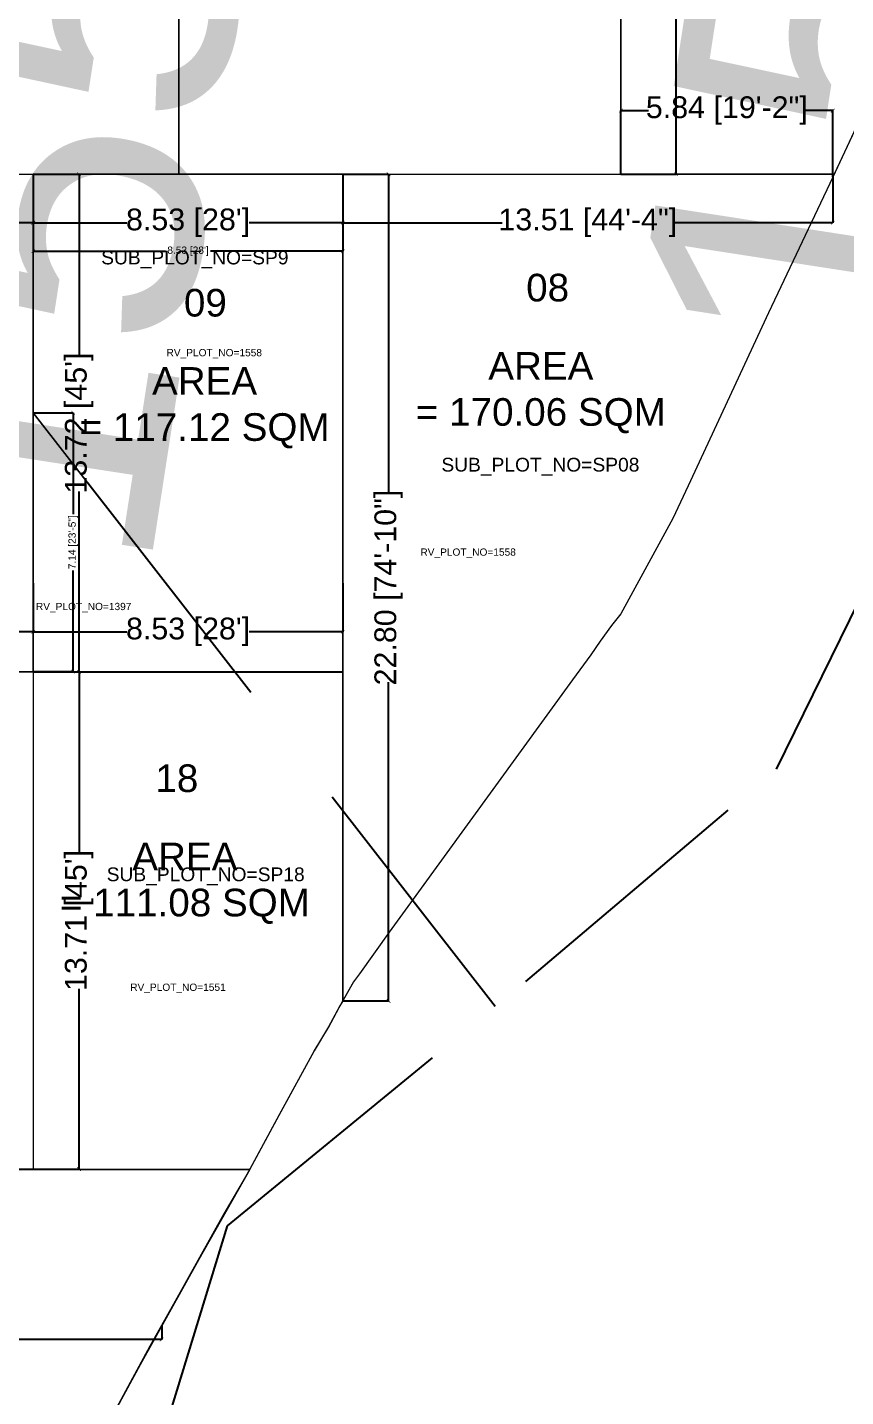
# Model space of a CAD drawing. Header units: metres. Extents: x 205125 to 205418, y -20654 to -20451.
# Drawn here: x 205366.37 to 205388.93, y -20555.09 to -20517.33 of the extents above; entities that cross this region are included whole.
import ezdxf

# ---------------------------------------------------------------- set-up
doc = ezdxf.new("R2010")
doc.units = ezdxf.units.M
doc.header["$MEASUREMENT"] = 0
doc.header["$PDMODE"] = 2
doc.linetypes.add('BORDER2', pattern=[0.875, 0.25, -0.125, 0.25, -0.125, 0, -0.125])
doc.layers.get('0').update_dxf_attribs({"lineweight": 5})
doc.layers.get('Defpoints').update_dxf_attribs({"lineweight": 5})
for name, color, linetype, lineweight in [('A-0-g', 7, 'Continuous', 5), ('INTERNAL_ROADS_RESIDENTIAL', 7, 'Continuous', 5), ('LAND_BOUNDARY', 7, 'Continuous', 5), ('Layer1', 7, 'Continuous', 5), ('SUB_PLOT_10', 7, 'Continuous', 5), ('SUB_PLOT_10_RV_PLOT_2', 7, 'Continuous', 5), ('SUB_PLOT_17', 7, 'Continuous', 5), ('SUB_PLOT_17_RV_PLOT_1', 7, 'Continuous', 5), ('SUB_PLOT_18', 7, 'Continuous', 5), ('SUB_PLOT_18_RV_PLOT_1', 7, 'Continuous', 5), ('SUB_PLOT_7', 7, 'Continuous', 5), ('SUB_PLOT_75', 7, 'Continuous', 5), ('SUB_PLOT_75_RV_PLOT_1', 7, 'Continuous', 5), ('SUB_PLOT_77', 7, 'Continuous', 5), ('SUB_PLOT_77_RV_PLOT_1', 7, 'Continuous', 5), ('SUB_PLOT_79', 7, 'Continuous', 5), ('SUB_PLOT_79_RV_PLOT_1', 7, 'Continuous', 5), ('SUB_PLOT_7_RV_PLOT_2', 7, 'Continuous', 5), ('SUB_PLOT_8', 7, 'Continuous', 5), ('SUB_PLOT_8_RV_PLOT_2', 7, 'Continuous', 5), ('SUB_PLOT_9', 7, 'Continuous', 5), ('SUB_PLOT_9_RV_PLOT_1', 7, 'Continuous', 5), ('SUB_PLOT_9_RV_PLOT_2', 7, 'Continuous', 5)]:
    doc.layers.add(name, color=color, linetype=linetype, lineweight=lineweight)
doc.styles.add('Arial', font='swissl.ttf')
doc.dimstyles.new('meter', dxfattribs={"dimtxt": 0.2, "dimasz": 0.1, "dimexe": 0, "dimexo": 0, "dimgap": 0.09, "dimtad": 0, "dimzin": 0, "dimdsep": 46, "dimtxsty": 'Arial', "dimblk": 'ARCHTICK', "dimcen": 7.09, "dimclrd": 23, "dimclre": 23, "dimclrt": 75, "dimadec": 0, "dimazin": 0, "dimtfac": 1, "dimtofl": 0, "dimtmove": 1, "dimatfit": 3, "dimldrblk": 'OPEN90', "dimfxl": 1, "dimtolj": 1, "dimtzin": 0, "dimarcsym": 0})

# ---------------------------------------------------------------- blocks, each defined once
blk = doc.blocks.new('_ArchTick')
at = {"color": 0, "const_width": 0.15}
blk.add_lwpolyline([(-0.5, -0.5), (0.5, 0.5)], dxfattribs=at)
blk = doc.blocks.new('*D80')
at = {"color": 23, "linetype": 'Continuous', "lineweight": -2, "ltscale": 0.5, "transparency": 16777216}
for p, q in [((205357.996, -20521.376), (205357.996, -20522.713)), ((205366.53, -20521.376), (205366.53, -20522.713)), ((205357.996, -20522.713), (205360.575, -20522.713)), ((205366.53, -20522.713), (205363.952, -20522.713))]:
    blk.add_line(p, q, dxfattribs=at)
at = {"layer": 'Defpoints', "color": 0, "ltscale": 0.5, "transparency": 16777216}
for p in [(205357.996, -20521.376), (205366.53, -20521.376), (205366.53, -20522.713)]:
    blk.add_point(p, dxfattribs=at)
at = {"color": 23, "lineweight": -2, "ltscale": 0.5, "transparency": 16777216, "xscale": 0.1, "yscale": 0.1, "zscale": 0.1, "rotation": 180}
blk.add_blockref('_ArchTick', (205357.996, -20522.713), dxfattribs=at)
at = {"color": 23, "lineweight": -2, "ltscale": 0.5, "transparency": 16777216, "xscale": 0.1, "yscale": 0.1, "zscale": 0.1}
blk.add_blockref('_ArchTick', (205366.53, -20522.713), dxfattribs=at)
at = {"color": 75, "ltscale": 0.5, "transparency": 16777216, "insert": (205362.263, -20522.713), "char_height": 0.6, "attachment_point": 5, "style": 'Arial'}
blk.add_mtext("\\A1;8.53 [28']", dxfattribs=at)
blk = doc.blocks.new('_Open90')
at = {"layer": 'A-0-g', "color": 0, "lineweight": -2}
for p, q in [((0, 0), (-1, 0)), ((-0.5, 0.5), (0, 0)), ((0, 0), (-0.5, -0.5))]:
    blk.add_line(p, q, dxfattribs=at)
blk = doc.blocks.new('*D81')
at = {"color": 23, "linetype": 'Continuous', "lineweight": -2, "ltscale": 0.5, "transparency": 16777216}
for p, q in [((205366.53, -20521.376), (205366.53, -20522.713)), ((205375.064, -20521.376), (205375.064, -20522.713)), ((205366.53, -20522.713), (205369.109, -20522.713)), ((205375.064, -20522.713), (205372.486, -20522.713))]:
    blk.add_line(p, q, dxfattribs=at)
at = {"layer": 'Defpoints', "color": 0, "ltscale": 0.5, "transparency": 16777216}
for p in [(205366.53, -20521.376), (205375.064, -20521.376), (205375.064, -20522.713)]:
    blk.add_point(p, dxfattribs=at)
at = {"color": 23, "lineweight": -2, "ltscale": 0.5, "transparency": 16777216, "xscale": 0.1, "yscale": 0.1, "zscale": 0.1, "rotation": 180}
blk.add_blockref('_ArchTick', (205366.53, -20522.713), dxfattribs=at)
at = {"color": 23, "lineweight": -2, "ltscale": 0.5, "transparency": 16777216, "xscale": 0.1, "yscale": 0.1, "zscale": 0.1}
blk.add_blockref('_ArchTick', (205375.064, -20522.713), dxfattribs=at)
at = {"color": 75, "ltscale": 0.5, "transparency": 16777216, "insert": (205370.797, -20522.713), "char_height": 0.6, "attachment_point": 5, "style": 'Arial'}
blk.add_mtext("\\A1;8.53 [28']", dxfattribs=at)
blk = doc.blocks.new('*D82')
at = {"layer": 'Defpoints', "color": 0, "ltscale": 0.5, "transparency": 16777216}
for p in [(205366.53, -20521.376), (205366.53, -20535.1), (205367.792, -20535.1)]:
    blk.add_point(p, dxfattribs=at)
at = {"layer": 'SUB_PLOT_9', "color": 23, "linetype": 'Continuous', "lineweight": -2, "ltscale": 0.5, "transparency": 16777216}
for p, q in [((205366.53, -20521.376), (205367.792, -20521.376)), ((205367.792, -20521.376), (205367.792, -20526.349)), ((205367.792, -20535.1), (205367.792, -20530.126)), ((205366.53, -20535.1), (205367.792, -20535.1))]:
    blk.add_line(p, q, dxfattribs=at)
at = {"layer": 'SUB_PLOT_9', "color": 23, "lineweight": -2, "ltscale": 0.5, "transparency": 16777216, "xscale": 0.1, "yscale": 0.1, "zscale": 0.1}
for p, rotation in [((205367.792, -20521.376), 90), ((205367.792, -20535.1), 270)]:
    blk.add_blockref('_ArchTick', p, dxfattribs=dict(at, rotation=rotation))
at = {"layer": 'SUB_PLOT_9', "color": 75, "ltscale": 0.5, "transparency": 16777216, "insert": (205367.792, -20528.238), "char_height": 0.6, "attachment_point": 5, "rotation": 90, "style": 'Arial'}
blk.add_mtext("\\A1;13.72 [45']", dxfattribs=at)
blk = doc.blocks.new('*D83')
at = {"color": 23, "linetype": 'Continuous', "lineweight": -2, "ltscale": 0.5, "transparency": 16777216}
for p, q in [((205375.064, -20521.376), (205375.064, -20522.713)), ((205388.573, -20521.376), (205388.573, -20522.713)), ((205375.064, -20522.713), (205379.459, -20522.713)), ((205388.573, -20522.713), (205384.178, -20522.713))]:
    blk.add_line(p, q, dxfattribs=at)
at = {"layer": 'Defpoints', "color": 0, "ltscale": 0.5, "transparency": 16777216}
for p in [(205375.064, -20521.376), (205388.573, -20521.376), (205388.573, -20522.713)]:
    blk.add_point(p, dxfattribs=at)
at = {"color": 23, "lineweight": -2, "ltscale": 0.5, "transparency": 16777216, "xscale": 0.1, "yscale": 0.1, "zscale": 0.1, "rotation": 180}
blk.add_blockref('_ArchTick', (205375.064, -20522.713), dxfattribs=at)
at = {"color": 23, "lineweight": -2, "ltscale": 0.5, "transparency": 16777216, "xscale": 0.1, "yscale": 0.1, "zscale": 0.1}
blk.add_blockref('_ArchTick', (205388.573, -20522.713), dxfattribs=at)
at = {"color": 75, "ltscale": 0.5, "transparency": 16777216, "insert": (205381.819, -20522.713), "char_height": 0.6, "attachment_point": 5, "style": 'Arial'}
blk.add_mtext('\\A1;13.51 [44\'-4"]', dxfattribs=at)
blk = doc.blocks.new('*D84')
at = {"layer": 'Defpoints', "color": 0, "ltscale": 0.5, "transparency": 16777216}
for p in [(205375.064, -20521.376), (205375.064, -20544.172), (205376.326, -20544.172)]:
    blk.add_point(p, dxfattribs=at)
at = {"layer": 'SUB_PLOT_8', "color": 23, "linetype": 'Continuous', "lineweight": -2, "ltscale": 0.5, "transparency": 16777216}
for p, q in [((205375.064, -20521.376), (205376.326, -20521.376)), ((205376.326, -20521.376), (205376.326, -20530.168)), ((205376.326, -20544.172), (205376.326, -20535.38)), ((205375.064, -20544.172), (205376.326, -20544.172))]:
    blk.add_line(p, q, dxfattribs=at)
at = {"layer": 'SUB_PLOT_8', "color": 23, "lineweight": -2, "ltscale": 0.5, "transparency": 16777216, "xscale": 0.1, "yscale": 0.1, "zscale": 0.1}
for p, rotation in [((205376.326, -20521.376), 90), ((205376.326, -20544.172), 270)]:
    blk.add_blockref('_ArchTick', p, dxfattribs=dict(at, rotation=rotation))
at = {"layer": 'SUB_PLOT_8', "color": 75, "ltscale": 0.5, "transparency": 16777216, "insert": (205376.326, -20532.774), "char_height": 0.6, "attachment_point": 5, "rotation": 90, "style": 'Arial'}
blk.add_mtext('\\A1;22.80 [74\'-10"]', dxfattribs=at)
blk = doc.blocks.new('*D91')
at = {"color": 23, "linetype": 'Continuous', "lineweight": -2, "ltscale": 0.5, "transparency": 16777216}
for p, q in [((205357.996, -20532.657), (205357.996, -20533.994)), ((205366.53, -20532.657), (205366.53, -20533.994)), ((205357.996, -20533.994), (205360.575, -20533.994)), ((205366.53, -20533.994), (205363.952, -20533.994))]:
    blk.add_line(p, q, dxfattribs=at)
at = {"layer": 'Defpoints', "color": 0, "ltscale": 0.5, "transparency": 16777216}
for p in [(205357.996, -20532.657), (205366.53, -20532.657), (205366.53, -20533.994)]:
    blk.add_point(p, dxfattribs=at)
at = {"color": 23, "lineweight": -2, "ltscale": 0.5, "transparency": 16777216, "xscale": 0.1, "yscale": 0.1, "zscale": 0.1, "rotation": 180}
blk.add_blockref('_ArchTick', (205357.996, -20533.994), dxfattribs=at)
at = {"color": 23, "lineweight": -2, "ltscale": 0.5, "transparency": 16777216, "xscale": 0.1, "yscale": 0.1, "zscale": 0.1}
blk.add_blockref('_ArchTick', (205366.53, -20533.994), dxfattribs=at)
at = {"color": 75, "ltscale": 0.5, "transparency": 16777216, "insert": (205362.263, -20533.994), "char_height": 0.6, "attachment_point": 5, "style": 'Arial'}
blk.add_mtext("\\A1;8.53 [28']", dxfattribs=at)
blk = doc.blocks.new('*D93')
at = {"color": 23, "linetype": 'Continuous', "lineweight": -2, "ltscale": 0.5, "transparency": 16777216}
for p, q in [((205366.53, -20532.657), (205366.53, -20533.994)), ((205375.064, -20532.657), (205375.064, -20533.994)), ((205366.53, -20533.994), (205369.109, -20533.994)), ((205375.064, -20533.994), (205372.486, -20533.994))]:
    blk.add_line(p, q, dxfattribs=at)
at = {"layer": 'Defpoints', "color": 0, "ltscale": 0.5, "transparency": 16777216}
for p in [(205366.53, -20532.657), (205375.064, -20532.657), (205375.064, -20533.994)]:
    blk.add_point(p, dxfattribs=at)
at = {"color": 23, "lineweight": -2, "ltscale": 0.5, "transparency": 16777216, "xscale": 0.1, "yscale": 0.1, "zscale": 0.1, "rotation": 180}
blk.add_blockref('_ArchTick', (205366.53, -20533.994), dxfattribs=at)
at = {"color": 23, "lineweight": -2, "ltscale": 0.5, "transparency": 16777216, "xscale": 0.1, "yscale": 0.1, "zscale": 0.1}
blk.add_blockref('_ArchTick', (205375.064, -20533.994), dxfattribs=at)
at = {"color": 75, "ltscale": 0.5, "transparency": 16777216, "insert": (205370.797, -20533.994), "char_height": 0.6, "attachment_point": 5, "style": 'Arial'}
blk.add_mtext("\\A1;8.53 [28']", dxfattribs=at)
blk = doc.blocks.new('*D94')
at = {"layer": 'Defpoints', "color": 0, "ltscale": 0.5, "transparency": 16777216}
for p in [(205366.53, -20535.1), (205366.53, -20548.81), (205367.792, -20548.81)]:
    blk.add_point(p, dxfattribs=at)
at = {"layer": 'SUB_PLOT_18', "color": 23, "linetype": 'Continuous', "lineweight": -2, "ltscale": 0.5, "transparency": 16777216}
for p, q in [((205366.53, -20535.1), (205367.792, -20535.1)), ((205367.792, -20535.1), (205367.792, -20540.066)), ((205367.792, -20548.81), (205367.792, -20543.843)), ((205366.53, -20548.81), (205367.792, -20548.81))]:
    blk.add_line(p, q, dxfattribs=at)
at = {"layer": 'SUB_PLOT_18', "color": 23, "lineweight": -2, "ltscale": 0.5, "transparency": 16777216, "xscale": 0.1, "yscale": 0.1, "zscale": 0.1}
for p, rotation in [((205367.792, -20535.1), 90), ((205367.792, -20548.81), 270)]:
    blk.add_blockref('_ArchTick', p, dxfattribs=dict(at, rotation=rotation))
at = {"layer": 'SUB_PLOT_18', "color": 75, "ltscale": 0.5, "transparency": 16777216, "insert": (205367.792, -20541.955), "char_height": 0.6, "attachment_point": 5, "rotation": 90, "style": 'Arial'}
blk.add_mtext("\\A1;13.71 [45']", dxfattribs=at)
blk = doc.blocks.new('*D132')
at = {"layer": 'Defpoints', "color": 0, "ltscale": 0.5, "transparency": 16777216}
for p in [(205382.731, -20492.149), (205384.253, -20492.149), (205382.731, -20521.376)]:
    blk.add_point(p, dxfattribs=at)
at = {"layer": 'SUB_PLOT_7', "color": 23, "linetype": 'Continuous', "lineweight": -2, "ltscale": 0.5, "transparency": 16777216}
for p, q in [((205382.731, -20492.149), (205384.253, -20492.149)), ((205384.253, -20492.149), (205384.253, -20504.156)), ((205384.253, -20521.376), (205384.253, -20509.369)), ((205382.731, -20521.376), (205384.253, -20521.376))]:
    blk.add_line(p, q, dxfattribs=at)
at = {"layer": 'SUB_PLOT_7', "color": 23, "lineweight": -2, "ltscale": 0.5, "transparency": 16777216, "xscale": 0.1, "yscale": 0.1, "zscale": 0.1}
for p, rotation in [((205384.253, -20492.149), 90), ((205384.253, -20521.376), 270)]:
    blk.add_blockref('_ArchTick', p, dxfattribs=dict(at, rotation=rotation))
at = {"layer": 'SUB_PLOT_7', "color": 75, "ltscale": 0.5, "transparency": 16777216, "insert": (205384.253, -20506.762), "char_height": 0.6, "attachment_point": 5, "rotation": 90, "style": 'Arial'}
blk.add_mtext('\\A1;29.23 [95\'-11"]', dxfattribs=at)
blk = doc.blocks.new('*D133')
at = {"color": 23, "linetype": 'Continuous', "lineweight": -2, "ltscale": 0.5, "transparency": 16777216}
for p, q in [((205382.731, -20521.376), (205382.731, -20519.619)), ((205382.731, -20519.619), (205383.492, -20519.619)), ((205388.573, -20519.619), (205387.812, -20519.619)), ((205388.573, -20521.457), (205388.573, -20519.619))]:
    blk.add_line(p, q, dxfattribs=at)
at = {"layer": 'Defpoints', "color": 0, "ltscale": 0.5, "transparency": 16777216}
for p in [(205388.573, -20519.619), (205382.731, -20521.376), (205388.573, -20521.457)]:
    blk.add_point(p, dxfattribs=at)
at = {"color": 23, "lineweight": -2, "ltscale": 0.5, "transparency": 16777216, "xscale": 0.1, "yscale": 0.1, "zscale": 0.1, "rotation": 180}
blk.add_blockref('_ArchTick', (205382.731, -20519.619), dxfattribs=at)
at = {"color": 23, "lineweight": -2, "ltscale": 0.5, "transparency": 16777216, "xscale": 0.1, "yscale": 0.1, "zscale": 0.1}
blk.add_blockref('_ArchTick', (205388.573, -20519.619), dxfattribs=at)
at = {"color": 75, "ltscale": 0.5, "transparency": 16777216, "insert": (205385.652, -20519.619), "char_height": 0.6, "attachment_point": 5, "style": 'Arial'}
blk.add_mtext('\\A1;5.84 [19\'-2"]', dxfattribs=at)
blk = doc.blocks.new('sdfd')
at = {"color": 241, "linetype": 'BORDER2', "lineweight": 25, "ltscale": 2}
for points in [[(205527.6466, -20581.7801), (205527.8343, -20582.1166), (205527.8411, -20582.5993), (205528.2898, -20583.7799), (205528.3741, -20585.302), (205530.5586, -20586.253), (205531.0706, -20586.7057), (205532.0385, -20586.9982), (205532.3994, -20587.0503), (205532.9406, -20587.5353), (205533.4083, -20587.9416), (205534.5824, -20588.3073), (205535.6493, -20588.2023), (205535.6577, -20589.5695), (205536.7368, -20589.5542)], [(205532.8853, -20587.4858), (205534.5328, -20585.74), (205535.0416, -20585.5103), (205536.4805, -20585.7859)]]:
    blk.add_lwpolyline(points, dxfattribs=at)
at = {"linetype": 'BORDER2', "lineweight": 25, "ltscale": 500, "char_height": 0.54475, "width": 8.462144, "attachment_point": 2, "style": 'Arial'}
for s, insert in [('1558', (205534.4263, -20586.1721)), ('1560', (205535.0112, -20587.5535))]:
    blk.add_mtext(s, dxfattribs=dict(at, insert=insert))
blk = doc.blocks.new('*D213')
at = {"layer": 'Defpoints', "color": 0, "ltscale": 0.5, "transparency": 16777216}
for p in [(205366.53, -20521.376), (205375.064, -20521.376), (205375.064, -20523.5)]:
    blk.add_point(p, dxfattribs=at)
at = {"layer": 'SUB_PLOT_9_RV_PLOT_1', "color": 23, "lineweight": -2, "ltscale": 0.5, "transparency": 16777216}
for p, q in [((205366.53, -20521.376), (205366.53, -20523.5)), ((205375.064, -20521.376), (205375.064, -20523.5)), ((205366.53, -20523.5), (205370.175, -20523.5)), ((205375.064, -20523.5), (205371.42, -20523.5))]:
    blk.add_line(p, q, dxfattribs=at)
at = {"layer": 'SUB_PLOT_9_RV_PLOT_1', "color": 23, "lineweight": -2, "ltscale": 0.5, "transparency": 16777216, "xscale": 0.1, "yscale": 0.1, "zscale": 0.1, "rotation": 180}
blk.add_blockref('_ArchTick', (205366.53, -20523.5), dxfattribs=at)
at = {"layer": 'SUB_PLOT_9_RV_PLOT_1', "color": 23, "lineweight": -2, "ltscale": 0.5, "transparency": 16777216, "xscale": 0.1, "yscale": 0.1, "zscale": 0.1}
blk.add_blockref('_ArchTick', (205375.064, -20523.5), dxfattribs=at)
at = {"layer": 'SUB_PLOT_9_RV_PLOT_1', "color": 75, "ltscale": 0.5, "transparency": 16777216, "insert": (205370.797, -20523.5), "char_height": 0.2, "attachment_point": 5, "style": 'Arial'}
blk.add_mtext("\\A1;8.53 [28']", dxfattribs=at)
blk = doc.blocks.new('*D217')
at = {"layer": 'Defpoints', "color": 0, "ltscale": 0.5, "transparency": 16777216}
for p in [(205366.53, -20527.954), (205366.53, -20535.093), (205367.63, -20535.093)]:
    blk.add_point(p, dxfattribs=at)
at = {"layer": 'SUB_PLOT_9_RV_PLOT_2', "color": 23, "lineweight": -2, "ltscale": 0.5, "transparency": 16777216}
for p, q in [((205366.53, -20527.954), (205367.63, -20527.954)), ((205367.63, -20527.954), (205367.63, -20530.746)), ((205367.63, -20535.093), (205367.63, -20532.301)), ((205366.53, -20535.093), (205367.63, -20535.093))]:
    blk.add_line(p, q, dxfattribs=at)
at = {"layer": 'SUB_PLOT_9_RV_PLOT_2', "color": 23, "lineweight": -2, "ltscale": 0.5, "transparency": 16777216, "xscale": 0.1, "yscale": 0.1, "zscale": 0.1}
for p, rotation in [((205367.63, -20527.954), 90), ((205367.63, -20535.093), 270)]:
    blk.add_blockref('_ArchTick', p, dxfattribs=dict(at, rotation=rotation))
at = {"layer": 'SUB_PLOT_9_RV_PLOT_2', "color": 75, "ltscale": 0.5, "transparency": 16777216, "insert": (205367.63, -20531.524), "char_height": 0.2, "attachment_point": 5, "rotation": 90, "style": 'Arial'}
blk.add_mtext('\\A1;7.14 [23\'-5"]', dxfattribs=at)
blk = doc.blocks.new('*D236')
at = {"layer": 'Defpoints', "color": 0, "ltscale": 0.5, "transparency": 16777216}
for p in [(205324.502, -20552.503), (205370.07, -20553.115), (205324.502, -20553.512)]:
    blk.add_point(p, dxfattribs=at)
at = {"layer": 'INTERNAL_ROADS_RESIDENTIAL', "color": 23, "lineweight": -2, "ltscale": 0.5, "transparency": 16777216}
for p, q in [((205324.502, -20552.503), (205324.502, -20553.512)), ((205370.07, -20553.115), (205370.07, -20553.512)), ((205324.502, -20553.512), (205346.358, -20553.512)), ((205370.07, -20553.512), (205348.214, -20553.512))]:
    blk.add_line(p, q, dxfattribs=at)
at = {"layer": 'INTERNAL_ROADS_RESIDENTIAL', "color": 23, "lineweight": -2, "ltscale": 0.5, "transparency": 16777216, "xscale": 0.1, "yscale": 0.1, "zscale": 0.1, "rotation": 180}
blk.add_blockref('_ArchTick', (205324.502, -20553.512), dxfattribs=at)
at = {"layer": 'INTERNAL_ROADS_RESIDENTIAL', "color": 23, "lineweight": -2, "ltscale": 0.5, "transparency": 16777216, "xscale": 0.1, "yscale": 0.1, "zscale": 0.1}
blk.add_blockref('_ArchTick', (205370.07, -20553.512), dxfattribs=at)
at = {"layer": 'INTERNAL_ROADS_RESIDENTIAL', "color": 75, "ltscale": 0.5, "transparency": 16777216, "insert": (205347.286, -20553.512), "char_height": 0.2, "attachment_point": 5, "style": 'Arial'}
blk.add_mtext('\\A1;45.57 [149\'-6"]', dxfattribs=at)

msp = doc.modelspace()

# ---------------------------------------------------------------- linework, layer by layer
for p, q in [((205382.731, -20492.149), (205382.731, -20521.376)), ((205332.39, -20521.376), (205388.611, -20521.376)), ((205366.53, -20521.376), (205366.53, -20548.81)), ((205375.064, -20521.376), (205375.064, -20544.172)), ((205332.39, -20535.1), (205375.064, -20535.1)), ((205332.39, -20548.81), (205372.499, -20548.81))]:
    msp.add_line(p, q)
at = {"ltscale": 0.5}
msp.add_lwpolyline([(205357.996, -20535.1), (205366.53, -20535.1), (205366.53, -20548.81), (205357.996, -20548.81)], close=True, dxfattribs=at)
at = {"layer": 'LAND_BOUNDARY', "color": 7, "ltscale": 2}
msp.add_lwpolyline([(205389.786, -20518.857), (205388.573, -20521.457), (205386.798, -20525.198), (205384.584, -20529.971), (205384.162, -20530.873), (205382.73, -20533.495), (205382.47, -20533.824), (205382.157, -20534.253), (205381.898, -20534.629), (205381.401, -20535.319), (205377.076, -20541.267), (205376.339, -20542.28), (205375.525, -20543.427), (205375.355, -20543.646), (205374.968, -20544.345), (205374.665, -20544.889), (205374.271, -20545.549), (205373.312, -20547.313), (205372.444, -20548.91), (205371.787, -20550.046), (205370.393, -20552.536), (205369.746, -20553.694), (205369.199, -20554.695), (205367.682, -20557.513)], dxfattribs=at)
at = {"layer": 'SUB_PLOT_10', "color": 6, "ltscale": 0.5}
msp.add_lwpolyline([(205357.996, -20521.376), (205366.53, -20521.376), (205366.53, -20535.1), (205357.996, -20535.1)], close=True, dxfattribs=at)
at = {"layer": 'SUB_PLOT_10_RV_PLOT_2', "color": 1, "ltscale": 0.5}
msp.add_lwpolyline([(205362.263, -20521.376), (205366.53, -20521.376), (205366.53, -20535.1), (205362.263, -20535.1)], close=True, dxfattribs=at)
at = {"layer": 'SUB_PLOT_17', "color": 6, "ltscale": 0.5}
msp.add_lwpolyline([(205357.996, -20535.1), (205366.53, -20535.1), (205366.53, -20548.824), (205357.996, -20548.824)], close=True, dxfattribs=at)
at = {"layer": 'SUB_PLOT_17_RV_PLOT_1', "color": 1, "ltscale": 0.5}
msp.add_lwpolyline([(205357.996, -20535.1), (205366.53, -20535.1), (205366.53, -20548.824), (205357.996, -20548.824)], close=True, dxfattribs=at)
at = {"layer": 'SUB_PLOT_18', "color": 6, "ltscale": 0.5}
msp.add_lwpolyline([(205372.499, -20548.824), (205373.312, -20547.327), (205374.271, -20545.563), (205374.665, -20544.903), (205374.968, -20544.359), (205375.064, -20544.186), (205375.064, -20544.186), (205375.064, -20535.114), (205366.53, -20535.114), (205366.53, -20548.824)], close=True, dxfattribs=at)
at = {"layer": 'SUB_PLOT_18_RV_PLOT_1', "color": 1, "ltscale": 0.5}
msp.add_lwpolyline([(205372.499, -20548.824), (205373.312, -20547.327), (205374.271, -20545.563), (205374.665, -20544.903), (205374.968, -20544.359), (205375.064, -20544.186), (205375.064, -20544.186), (205375.064, -20535.114), (205366.53, -20535.114), (205366.53, -20548.824)], close=True, dxfattribs=at)
at = {"layer": 'SUB_PLOT_7', "color": 10, "ltscale": 0.5}
msp.add_lwpolyline([(205389.18, -20520.157), (205388.611, -20521.376), (205382.731, -20521.376), (205382.731, -20492.149), (205384.007, -20492.076), (205385.429, -20491.994), (205386.854, -20492.053), (205388.278, -20492.111), (205390.691, -20492.174)], dxfattribs=at)
at = {"layer": 'SUB_PLOT_75', "color": 1, "ltscale": 0.5}
msp.add_lwpolyline([(205382.731, -20521.376), (205382.731, -20509.186), (205370.539, -20509.186), (205370.539, -20521.376)], close=True, dxfattribs=at)
at = {"layer": 'SUB_PLOT_75_RV_PLOT_1', "color": 1, "ltscale": 0.5}
msp.add_lwpolyline([(205382.731, -20521.377), (205382.731, -20509.187), (205370.539, -20509.187), (205370.539, -20521.377)], close=True, dxfattribs=at)
at = {"layer": 'SUB_PLOT_77', "color": 1, "ltscale": 0.5}
msp.add_lwpolyline([(205332.39, -20521.376), (205370.539, -20521.376), (205370.539, -20509.186), (205332.39, -20509.186)], close=True, dxfattribs=at)
at = {"layer": 'SUB_PLOT_77_RV_PLOT_1', "color": 1, "ltscale": 0.5}
msp.add_lwpolyline([(205370.539, -20521.376), (205370.539, -20509.186), (205355.641, -20509.186), (205357.701, -20516.605), (205361.412, -20521.376)], close=True, dxfattribs=at)
at = {"layer": 'SUB_PLOT_79', "color": 1, "ltscale": 0.5}
msp.add_lwpolyline([(205372.499, -20548.81), (205371.09, -20551.291), (205369.473, -20554.195), (205368.441, -20556.104), (205367.44, -20557.954), (205332.39, -20557.954), (205332.39, -20548.81)], close=True, dxfattribs=at)
at = {"layer": 'SUB_PLOT_79_RV_PLOT_1', "color": 1, "ltscale": 0.5}
msp.add_lwpolyline([(205372.499, -20548.824), (205371.09, -20551.305), (205369.473, -20554.209), (205368.441, -20556.118), (205367.44, -20557.968), (205332.39, -20557.968), (205332.39, -20548.824)], close=True, dxfattribs=at)
at = {"layer": 'SUB_PLOT_7_RV_PLOT_2', "color": 1, "ltscale": 0.5}
msp.add_lwpolyline([(205389.18, -20520.157), (205388.611, -20521.376), (205382.731, -20521.376), (205382.731, -20492.149), (205384.007, -20492.076), (205385.429, -20491.994), (205386.854, -20492.053), (205388.278, -20492.111), (205390.691, -20492.174)], dxfattribs=at)
at = {"layer": 'SUB_PLOT_8', "color": 6, "ltscale": 0.5}
msp.add_lwpolyline([(205388.611, -20521.376), (205388.573, -20521.457), (205386.798, -20525.198), (205384.584, -20529.971), (205384.162, -20530.873), (205382.73, -20533.495), (205382.47, -20533.824), (205382.157, -20534.253), (205381.898, -20534.629), (205381.401, -20535.319), (205377.076, -20541.267), (205376.339, -20542.28), (205375.525, -20543.427), (205375.355, -20543.646), (205375.064, -20544.172), (205375.064, -20521.376)], close=True, dxfattribs=at)
at = {"layer": 'SUB_PLOT_8_RV_PLOT_2', "color": 1, "ltscale": 0.5}
msp.add_lwpolyline([(205388.611, -20521.376), (205388.573, -20521.457), (205386.798, -20525.198), (205384.584, -20529.971), (205384.162, -20530.873), (205382.73, -20533.495), (205382.47, -20533.824), (205382.157, -20534.253), (205381.898, -20534.629), (205381.401, -20535.319), (205377.076, -20541.267), (205376.339, -20542.28), (205375.525, -20543.427), (205375.355, -20543.646), (205375.064, -20544.172), (205375.064, -20521.376)], close=True, dxfattribs=at)
at = {"layer": 'SUB_PLOT_9', "color": 6, "ltscale": 0.5}
msp.add_lwpolyline([(205366.53, -20521.376), (205375.064, -20521.376), (205375.064, -20535.1), (205366.53, -20535.1)], close=True, dxfattribs=at)
at = {"layer": 'SUB_PLOT_9_RV_PLOT_1', "color": 1, "ltscale": 0.5}
msp.add_lwpolyline([(205375.064, -20535.1), (205375.064, -20521.376), (205366.53, -20521.376), (205366.53, -20527.954), (205372.089, -20535.1)], close=True, dxfattribs=at)
at = {"layer": 'SUB_PLOT_9_RV_PLOT_2', "color": 1, "ltscale": 0.5}
msp.add_lwpolyline([(205372.089, -20535.1), (205366.53, -20527.954), (205366.53, -20535.1)], close=True, dxfattribs=at)

# ---------------------------------------------------------------- block references
at = {"layer": 'Layer1', "color": 3, "xscale": 14.63079577654657, "yscale": 14.63079577654657, "zscale": 14.63079577654657, "rotation": 81.22160212606701}
msp.add_blockref('sdfd', (-551228.378, -2946459.856), dxfattribs=at)

# ---------------------------------------------------------------- texts
at = {"linetype": 'ByBlock', "char_height": 0.762, "attachment_point": 5, "style": 'Arial'}
for s, insert, width in [('08', (205380.712, -20524.508), 2.07962), ('09', (205371.275, -20524.925), 2.07962), ('AREA \\P= 170.06 SQM ', (205380.524, -20527.401), 8.97258), ('AREA \\P= 117.12 SQM ', (205371.253, -20527.817), 8.97258), ('18', (205370.488, -20538.038), 2.07962), ('AREA \\P= 111.08 SQM ', (205370.71, -20540.93), 8.97258)]:
    msp.add_mtext(s, dxfattribs=dict(at, insert=insert, width=width))
at = {"layer": 'SUB_PLOT_18', "color": 6, "ltscale": 0.5, "insert": (205368.553, -20540.493), "char_height": 0.3791, "attachment_point": 1, "style": 'Arial'}
msp.add_mtext_dynamic_manual_height_columns('SUB_PLOT_NO=SP18', width=5.65873, gutter_width=1, heights=[0], dxfattribs=at)
at = {"layer": 'SUB_PLOT_18_RV_PLOT_1', "color": 1, "ltscale": 0.5, "insert": (205369.203, -20543.696), "char_height": 0.2, "attachment_point": 1, "style": 'Arial'}
msp.add_mtext_dynamic_manual_height_columns('RV_PLOT_NO=1551', width=5.65873, gutter_width=1, heights=[0], dxfattribs=at)
at = {"layer": 'SUB_PLOT_8', "color": 6, "ltscale": 0.5, "insert": (205377.782, -20529.196), "char_height": 0.3791, "attachment_point": 1, "style": 'Arial'}
msp.add_mtext_dynamic_manual_height_columns('SUB_PLOT_NO=SP08', width=5.65873, gutter_width=1, heights=[0], dxfattribs=at)
at = {"layer": 'SUB_PLOT_8_RV_PLOT_2', "color": 1, "ltscale": 0.5, "insert": (205377.203, -20531.696), "char_height": 0.2, "attachment_point": 1, "style": 'Arial'}
msp.add_mtext_dynamic_manual_height_columns('RV_PLOT_NO=1558', width=5.65873, gutter_width=1, heights=[0], dxfattribs=at)
at = {"layer": 'SUB_PLOT_9', "color": 6, "ltscale": 0.5, "insert": (205368.402, -20523.483), "char_height": 0.3791, "attachment_point": 1, "style": 'Arial'}
msp.add_mtext_dynamic_manual_height_columns('SUB_PLOT_NO=SP9', width=5.65873, gutter_width=1, heights=[0], dxfattribs=at)
at = {"layer": 'SUB_PLOT_9_RV_PLOT_1', "color": 1, "ltscale": 0.5, "insert": (205370.203, -20526.196), "char_height": 0.2, "attachment_point": 1, "style": 'Arial'}
msp.add_mtext_dynamic_manual_height_columns('RV_PLOT_NO=1558', width=5.65873, gutter_width=1, heights=[0], dxfattribs=at)
at = {"layer": 'SUB_PLOT_9_RV_PLOT_2', "color": 1, "ltscale": 0.5, "insert": (205366.603, -20533.196), "char_height": 0.2, "attachment_point": 1, "style": 'Arial'}
msp.add_mtext_dynamic_manual_height_columns('RV_PLOT_NO=1397', width=5.65873, gutter_width=1, heights=[0], dxfattribs=at)

# ---------------------------------------------------------------- dimensions: what is measured, and where the dimension line sits
at = {"ltscale": 0.5}
for base, p1, p2, picture, middle in [((205388.573, -20519.619), (205382.731, -20521.376), (205388.573, -20521.457), '*D133', (205385.652, -20519.619)), ((205366.53, -20522.713), (205357.996, -20521.376), (205366.53, -20521.376), '*D80', (205362.263, -20522.713)), ((205375.064, -20522.713), (205366.53, -20521.376), (205375.064, -20521.376), '*D81', (205370.797, -20522.713)), ((205388.573, -20522.713), (205375.064, -20521.376), (205388.573, -20521.376), '*D83', (205381.819, -20522.713)), ((205366.53, -20533.994), (205357.996, -20532.657), (205366.53, -20532.657), '*D91', (205362.263, -20533.994)), ((205375.064, -20533.994), (205366.53, -20532.657), (205375.064, -20532.657), '*D93', (205370.797, -20533.994))]:
    dim = msp.add_linear_dim(base=base, p1=p1, p2=p2, dimstyle='meter', override={"dimtxt": 0.6, "dimtxsty": 'Arial', "dimldrblk": 'Open90', "dimarcsym": 1}, dxfattribs=at)
    dim.commit()
    dim.dimension.update_dxf_attribs({"geometry": picture, "text_midpoint": middle})
at = {"layer": 'INTERNAL_ROADS_RESIDENTIAL', "color": 1, "ltscale": 0.5}
dim = msp.add_linear_dim(base=(205324.502, -20553.512), p1=(205370.07, -20553.115), p2=(205324.502, -20552.503), dimstyle='meter', override={"dimfxl": 2}, dxfattribs=at)
dim.commit()
dim.dimension.update_dxf_attribs({"geometry": '*D236', "text_midpoint": (205347.286, -20553.512)})
at = {"layer": 'SUB_PLOT_18', "color": 6, "ltscale": 0.5}
dim = msp.add_linear_dim(base=(205367.792, -20548.81), p1=(205366.53, -20535.1), p2=(205366.53, -20548.81), angle=90, dimstyle='meter', override={"dimtxt": 0.6, "dimtxsty": 'Arial', "dimldrblk": 'Open90', "dimarcsym": 1}, dxfattribs=at)
dim.commit()
dim.dimension.update_dxf_attribs({"geometry": '*D94', "text_midpoint": (205367.792, -20541.955)})
at = {"layer": 'SUB_PLOT_7', "color": 10, "ltscale": 0.5}
dim = msp.add_linear_dim(base=(205384.253, -20492.149), p1=(205382.731, -20521.376), p2=(205382.731, -20492.149), angle=90, dimstyle='meter', override={"dimtxt": 0.6, "dimtxsty": 'Arial', "dimldrblk": 'Open90', "dimarcsym": 1}, dxfattribs=at)
dim.commit()
dim.dimension.update_dxf_attribs({"geometry": '*D132', "text_midpoint": (205384.253, -20506.762)})
at = {"layer": 'SUB_PLOT_8', "color": 6, "ltscale": 0.5}
dim = msp.add_linear_dim(base=(205376.326, -20544.172), p1=(205375.064, -20521.376), p2=(205375.064, -20544.172), angle=90, dimstyle='meter', override={"dimtxt": 0.6, "dimtxsty": 'Arial', "dimldrblk": 'Open90', "dimarcsym": 1}, dxfattribs=at)
dim.commit()
dim.dimension.update_dxf_attribs({"geometry": '*D84', "text_midpoint": (205376.326, -20532.774)})
at = {"layer": 'SUB_PLOT_9', "color": 6, "ltscale": 0.5}
dim = msp.add_linear_dim(base=(205367.792, -20535.1), p1=(205366.53, -20521.376), p2=(205366.53, -20535.1), angle=90, dimstyle='meter', override={"dimtxt": 0.6, "dimtxsty": 'Arial', "dimldrblk": 'Open90', "dimarcsym": 1}, dxfattribs=at)
dim.commit()
dim.dimension.update_dxf_attribs({"geometry": '*D82', "text_midpoint": (205367.792, -20528.238)})
at = {"layer": 'SUB_PLOT_9_RV_PLOT_1', "color": 1, "ltscale": 0.5}
dim = msp.add_aligned_dim(p1=(205366.53, -20521.376), p2=(205375.064, -20521.376), distance=-2.124, dimstyle='meter', override={"dimfxl": 2}, dxfattribs=at)
dim.commit()
dim.dimension.update_dxf_attribs({"geometry": '*D213', "text_midpoint": (205370.797, -20523.5)})
at = {"layer": 'SUB_PLOT_9_RV_PLOT_2', "color": 1, "ltscale": 0.5}
dim = msp.add_aligned_dim(p1=(205366.53, -20527.954), p2=(205366.53, -20535.093), distance=1.1, dimstyle='meter', override={"dimfxl": 2}, dxfattribs=at)
dim.commit()
dim.dimension.update_dxf_attribs({"geometry": '*D217', "text_midpoint": (205367.63, -20531.524)})

doc.saveas('drawing.dxf')
